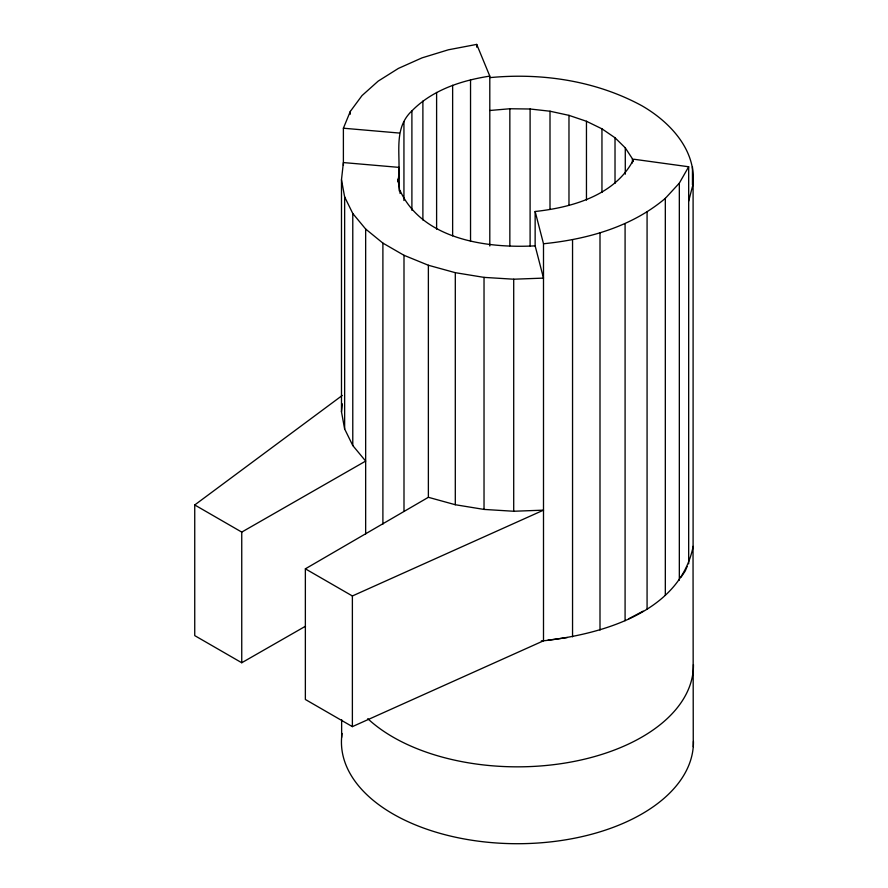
<?xml version="1.0" encoding="UTF-8"?>
<svg xmlns="http://www.w3.org/2000/svg" width="888" height="888" viewBox="0 0 888 888"><rect width="100%" height="100%" fill="white"/><g stroke="black" fill="none" stroke-linecap="round" stroke-linejoin="round"><path stroke-width="1.33" d="M342.28 395.438L194.738 504.961L241.747 532.101L365.656 461.094L352.78 445.543L344.644 428.96L341.48 411.821L341.48 179.776L343.39 162.571L399.256 167.399L399.256 190.909M344.644 428.96L344.644 196.914L341.48 179.776M352.78 445.543L352.78 213.497L344.644 196.914M365.656 533.977L365.656 229.037L352.78 213.497M382.894 524.142L382.894 243.112L365.656 229.037M489.799 245.987L489.799 76.124C461.46 80.464 432.401 89.954 411.899 110.889C391.719 129.792 402.02 157.676 397.957 181.851M400.111 193.484L397.957 179.076M403.996 511.41L403.996 255.3L382.894 243.112M403.94 200.51L403.94 121.656M411.899 210.323L411.899 110.889M490.143 77.6C541.913 72.672 595.904 80.73 641.902 105.761C669.719 121.789 696.148 149.661 693.095 184.082L693.095 546.775C679.553 612.631 601.376 634.265 543.5 640.803L352.381 726.628L305.361 699.478L305.361 568.831L428.371 497.302L428.371 265.257L403.996 255.3M436.607 229.16L436.607 92.441M452.636 235.82L452.636 85.281M688.677 563.825L688.677 166.766L633.721 159.218C615.706 195.227 572.26 207.459 535.142 211.499L543.5 243.756L543.5 510.156L513.708 511.255L484.027 509.423L455.3 504.728L455.3 272.683L428.371 265.257M470.54 241.381L470.54 79.798M476.723 47.153L476.723 44.4L448.373 49.795L422.011 57.875L398.39 68.42L378.199 81.108L362.004 95.593L350.294 111.444L343.39 128.216L343.39 165.334M484.027 509.423L484.027 277.378L455.3 272.683M513.708 511.255L513.708 279.209L484.027 277.378M530.103 245.887L530.103 109.002L509.845 108.758L489.799 110.489M513.708 279.209L543.5 278.111L535.142 245.854L535.142 211.499M550.005 209.39L550.005 111.222L530.103 109.002M568.975 205.228L568.975 115.362L550.005 111.222M586.457 200.089L586.457 121.279L568.975 115.362M601.953 192.43L601.953 128.827L586.457 121.279M615.018 183.394L615.018 137.773L601.953 128.827M625.285 174.17L625.285 147.863L615.018 137.773M632.434 162.959L632.434 158.819L625.285 147.863M665.323 595.415L665.323 198.357L679.331 183.139L688.677 166.766M692.462 184.848L692.462 166.855M341.48 411.821L342.357 403.874M688.677 201.121L693.095 184.082M687.145 566.5L685.181 571.095L681.029 577.211M543.5 243.756C586.968 239.36 631.412 227.084 665.323 198.357M643.134 611.144L628.882 618.703M194.738 504.961L194.738 635.619L241.747 662.748L305.505 626.218M305.361 568.831L352.381 595.97L543.5 510.156L543.5 640.803L541.336 640.892M567.332 637.54L547.918 640.204M535.142 245.854C487.046 248.451 422.777 239.771 400.111 190.72M343.39 128.216L399.256 133.045M428.371 497.302L455.3 504.728M476.723 44.4L489.799 76.124M632.434 158.819L633.288 161.372M693.029 546.364L693.262 746.764M679.331 183.139L679.331 580.197M647.075 211.999L647.075 609.046M625.085 223.654L625.085 620.712M599.999 233L599.999 630.058M572.549 239.76L572.549 636.818M509.845 108.758L509.845 245.81M422.888 101.054L422.888 220.035M352.381 595.97L352.381 726.628M350.294 111.444L350.294 114.208M341.636 719.58L341.636 737.417M241.747 532.101L241.747 662.748M693.439 664.579A176.002 101.609 0 0 1 566.111 762.881A176.002 101.609 0 0 1 367.765 718.681M693.439 741.447A176.002 101.609 0 0 1 510.511 843.633A176.002 101.609 0 0 1 342.08 733.444"/></g></svg>
